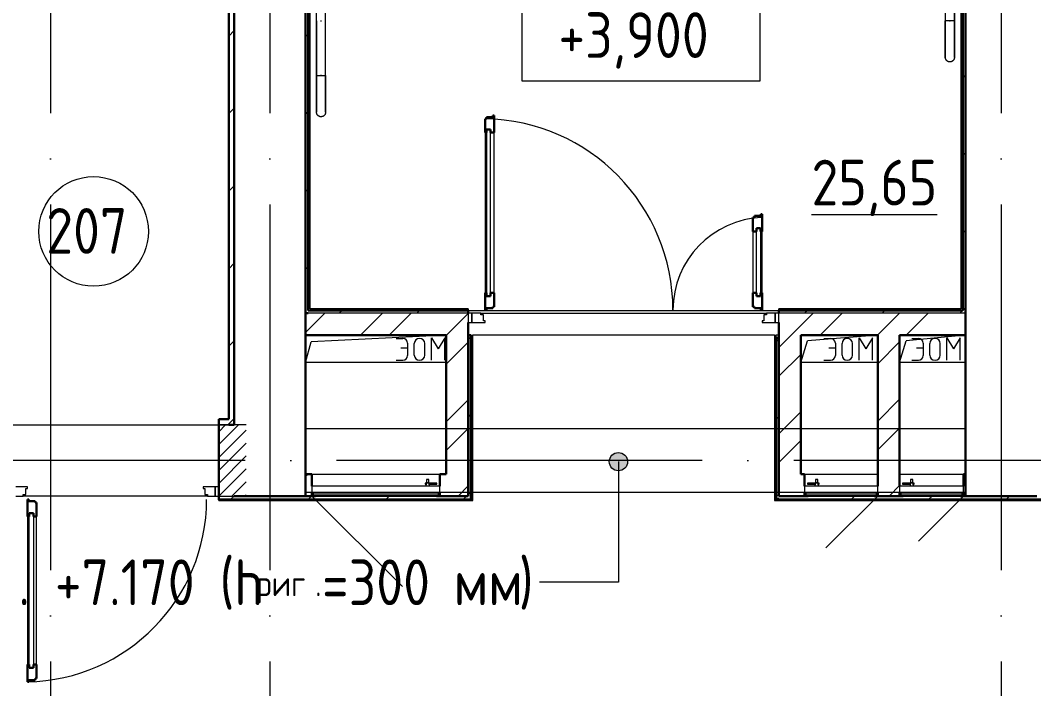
# Model space of a CAD drawing. Header units: millimetres. Extents: x -695119 to 412940, y -249585 to 622758.
# Drawn here: x 280825 to 286370, y 67663 to 71319 of the extents above; entities that cross this region are included whole.
import ezdxf

# ---------------------------------------------------------------- set-up
doc = ezdxf.new("R2010")
doc.units = ezdxf.units.MM
for name, pattern in [('ADSK_Линия сетки', [25, 20, -2.5, 0, -2.5]), ('ADSK_Сверху', [450, 300, -150]), ('ADSK_Штриховая_ш2 п1_5', [4.5, 3, -1.5])]:
    doc.linetypes.add(name, pattern=pattern)
for name, color, linetype, lineweight in [('Аннотация', 252, 'Continuous', 18), ('Двери', 8, 'Continuous', 9), ('Линии', 7, 'Continuous', 9), ('Марки помещений', 8, 'Continuous', 20), ('Оборудование', 8, 'Continuous', 18), ('Ограждение', 8, 'Continuous', 9), ('Оси', 252, 'Continuous', 9), ('Отметки', 252, 'Continuous', 9), ('Перекрытие', 252, 'Continuous', 18), ('Стены внутренние', 252, 'Continuous', 18), ('Стены наружные', 252, 'Continuous', 18), ('Стены штриховка', 7, 'Continuous', 9)]:
    doc.layers.add(name, color=color, linetype=linetype, lineweight=lineweight)
doc.layers.add('Двери открывание', color=7, linetype='Continuous', lineweight=9, true_color=0xc0c0c0)
doc.styles.add('GOST Common_2', font='', dxfattribs={"width": 0.9, "height": 250})
doc.styles.add('GOST Common_4', font='', dxfattribs={"height": 7})
doc.styles.get('GOST Common_2').set_extended_font_data('GOST type B')
doc.styles.get('GOST Common_4').set_extended_font_data('GOST type B')

# ---------------------------------------------------------------- blocks, each defined once
blk = doc.blocks.new('план 2 этажа')
at = {"layer": 'Аннотация', "lineweight": 9, "true_color": 0x636466}
h = blk.add_hatch(color=251, dxfattribs=at)
edge = h.paths.add_edge_path()
edge.add_arc((284097.7, 68904.9), 50, 0, 360)
at = {"layer": 'Двери', "lineweight": 18, "true_color": 0x636466}
h = blk.add_hatch(dxfattribs=at)
h.set_pattern_fill('FP_2', color=251, angle=180, style=0, pattern_type=2)
h.set_pattern_definition([(225, (281470.813, 68911.636), (35.3553, -35.3553), [])])
h.paths.add_polyline_path([(281910.8, 68716.6), (282060.8, 68716.6), (282060.8, 69106.6), (281910.8, 69106.6), (281910.8, 68894.6)])
h.paths.add_polyline_path([(280780.8, 68716.6), (280780.8, 69106.6), (280630.8, 69106.6), (280630.8, 68716.6)])
at = {"color": 251, "lineweight": 18, "true_color": 0x636466}
for p, q in [((283155.8, 69596.6), (282416.3, 69559.9)), ((282881.8, 69579.4), (282918.3, 69579.4)), ((283074.9, 69582), (283111.4, 69522)), ((283074.9, 69459.4), (283074.9, 69582)), ((283147.9, 69582), (283111.4, 69522)), ((283147.9, 69459.4), (283147.9, 69582)), ((285515.8, 69596.6), (285131.8, 69566.7)), ((285221.8, 69579.4), (285258.3, 69579.4)), ((285414.9, 69582), (285451.4, 69522)), ((285414.9, 69459.4), (285414.9, 69582)), ((285487.9, 69582), (285451.4, 69522)), ((285487.9, 69459.4), (285487.9, 69582)), ((285995.8, 69596.6), (285671.8, 69566.7)), ((285701.8, 69579.4), (285738.3, 69579.4)), ((285894.9, 69582), (285931.4, 69522)), ((285894.9, 69459.4), (285894.9, 69582)), ((285967.9, 69582), (285931.4, 69522)), ((285967.9, 69459.4), (285967.9, 69582)), ((282385.8, 69446.6), (282416.3, 69559.9)), ((282907.9, 69527.2), (282944.4, 69527.2)), ((282944.4, 69553.3), (282944.4, 69485.4)), ((282980.9, 69488), (282980.9, 69550.7)), ((283038.3, 69488), (283038.3, 69550.7)), ((285095.8, 69446.6), (285131.8, 69566.7)), ((285247.9, 69527.2), (285284.4, 69527.2)), ((285284.4, 69553.3), (285284.4, 69485.4)), ((285320.9, 69488), (285320.9, 69550.7)), ((285378.3, 69488), (285378.3, 69550.7)), ((285635.8, 69446.6), (285671.8, 69566.7)), ((285727.9, 69527.2), (285764.4, 69527.2)), ((285764.4, 69553.3), (285764.4, 69485.4)), ((285800.9, 69488), (285800.9, 69550.7)), ((285858.3, 69488), (285858.3, 69550.7)), ((283155.8, 69446.6), (282385.8, 69446.6)), ((282881.8, 69459.4), (282918.3, 69459.4)), ((285515.8, 69446.6), (285095.8, 69446.6)), ((285221.8, 69459.4), (285258.3, 69459.4)), ((285995.8, 69446.6), (285635.8, 69446.6)), ((285701.8, 69459.4), (285738.3, 69459.4))]:
    blk.add_line(p, q, dxfattribs=at)
for centre, radius, start, end in [((282918.3, 69553.3), 26.1, 0, 90), ((283009.6, 69550.7), 28.7, 0, 180), ((285258.3, 69553.3), 26.1, 0, 90), ((285349.6, 69550.7), 28.7, 0, 180), ((285738.3, 69553.3), 26.1, 0, 90), ((285829.6, 69550.7), 28.7, 0, 180), ((282918.3, 69485.4), 26.1, 270, 0), ((283009.6, 69488), 28.7, 180, 0), ((285258.3, 69485.4), 26.1, 270, 0), ((285349.6, 69488), 28.7, 180, 0), ((285738.3, 69485.4), 26.1, 270, 0), ((285829.6, 69488), 28.7, 180, 0)]:
    blk.add_arc(centre, radius, start, end, dxfattribs=at)
at = {"layer": 'Аннотация', "color": 251, "lineweight": 20, "true_color": 0x636466}
for p, q in [((283570.3, 70986.5), (283570.3, 71486.5)), ((284870.3, 71486.5), (284870.3, 70986.5)), ((284870.3, 70986.5), (283570.3, 70986.5))]:
    blk.add_line(p, q, dxfattribs=at)
at = {"layer": 'Аннотация', "color": 251, "lineweight": 9, "true_color": 0x636466}
for p, q in [((284097.7, 68904.9), (284097.7, 68244.9)), ((283671.5, 68244.9), (283665.4, 68244.9)), ((284097.7, 68244.9), (283671.5, 68244.9))]:
    blk.add_line(p, q, dxfattribs=at)
blk.add_circle((284097.7, 68904.9), 50, dxfattribs=at)
at = {"layer": 'Двери', "color": 251, "lineweight": 30, "true_color": 0x636466}
for p, q in [((283417.8, 70798.6), (283409.8, 70798.6)), ((283409.8, 70798.6), (283409.8, 70789.6)), ((283417.8, 70704.6), (283417.8, 70798.6)), ((283375.8, 70780.6), (283367.8, 70780.6)), ((283367.8, 70780.6), (283367.8, 70704.6)), ((283409.8, 70789.6), (283375.8, 70789.6)), ((283375.8, 70789.6), (283375.8, 70780.6)), ((283376.8, 70704.6), (283367.8, 70704.6)), ((283376.8, 70722.6), (283376.8, 70704.6)), ((283397.8, 70722.6), (283376.8, 70722.6)), ((283397.8, 70704.6), (283397.8, 70722.6)), ((283417.8, 70704.6), (283397.8, 70704.6)), ((284875.8, 70249.6), (284841.8, 70249.6)), ((284841.8, 70249.6), (284841.8, 70240.6)), ((284883.8, 70258.6), (284875.8, 70258.6)), ((284875.8, 70258.6), (284875.8, 70249.6)), ((284883.8, 70164.6), (284883.8, 70258.6)), ((284841.8, 70240.6), (284833.8, 70240.6)), ((284833.8, 70240.6), (284833.8, 70164.6)), ((284833.8, 70164.6), (284853.8, 70164.6)), ((284853.8, 70164.6), (284853.8, 70182.6)), ((284853.8, 70182.6), (284874.8, 70182.6)), ((284874.8, 70182.6), (284874.8, 70164.6)), ((284874.8, 70164.6), (284883.8, 70164.6)), ((283367.8, 69828.6), (283367.8, 69734.6)), ((283376.8, 69828.6), (283367.8, 69828.6)), ((283376.8, 69810.6), (283376.8, 69828.6)), ((283397.8, 69810.6), (283376.8, 69810.6)), ((283397.8, 69828.6), (283397.8, 69810.6)), ((283417.8, 69828.6), (283397.8, 69828.6)), ((283417.8, 69752.6), (283417.8, 69828.6)), ((284833.8, 69828.6), (284833.8, 69752.6)), ((284833.8, 69828.6), (284853.8, 69828.6)), ((284853.8, 69828.6), (284853.8, 69810.6)), ((284853.8, 69810.6), (284874.8, 69810.6)), ((284874.8, 69828.6), (284883.8, 69828.6)), ((284874.8, 69810.6), (284874.8, 69828.6)), ((284883.8, 69734.6), (284883.8, 69828.6)), ((283409.8, 69743.6), (283409.8, 69752.6)), ((283409.8, 69752.6), (283417.8, 69752.6)), ((284833.8, 69752.6), (284841.8, 69752.6)), ((284841.8, 69752.6), (284841.8, 69743.6)), ((283367.8, 69734.6), (283375.8, 69734.6)), ((283375.8, 69734.6), (283375.8, 69743.6)), ((283375.8, 69743.6), (283409.8, 69743.6)), ((284841.8, 69743.6), (284875.8, 69743.6)), ((284875.8, 69743.6), (284875.8, 69734.6)), ((284875.8, 69734.6), (284883.8, 69734.6)), ((280872.8, 68698.6), (280864.8, 68698.6)), ((280864.8, 68698.6), (280864.8, 68604.6)), ((280872.8, 68689.6), (280872.8, 68698.6)), ((280906.8, 68689.6), (280872.8, 68689.6)), ((280906.8, 68680.6), (280906.8, 68689.6)), ((280914.8, 68680.6), (280906.8, 68680.6)), ((280914.8, 68604.6), (280914.8, 68680.6)), ((280873.8, 68604.6), (280864.8, 68604.6)), ((280873.8, 68622.6), (280873.8, 68604.6)), ((280897.8, 68622.6), (280873.8, 68622.6)), ((280897.8, 68604.6), (280897.8, 68622.6)), ((280914.8, 68604.6), (280897.8, 68604.6)), ((280864.8, 67794.6), (280864.8, 67700.6)), ((280873.8, 67794.6), (280864.8, 67794.6)), ((280873.8, 67776.6), (280873.8, 67794.6)), ((280897.8, 67776.6), (280873.8, 67776.6)), ((280897.8, 67794.6), (280897.8, 67776.6)), ((280914.8, 67794.6), (280897.8, 67794.6)), ((280914.8, 67718.6), (280914.8, 67794.6)), ((280864.8, 67700.6), (280872.8, 67700.6)), ((280872.8, 67700.6), (280872.8, 67709.6)), ((280872.8, 67709.6), (280906.8, 67709.6)), ((280906.8, 67709.6), (280906.8, 67718.6)), ((280906.8, 67718.6), (280914.8, 67718.6))]:
    blk.add_line(p, q, dxfattribs=at)
at = {"layer": 'Двери', "color": 251, "true_color": 0x636466}
for p, q in [((283367.8, 70704.6), (283367.8, 69828.6)), ((283376.8, 70722.6), (283376.8, 69810.6)), ((283397.8, 70722.6), (283376.8, 70722.6)), ((283397.8, 69810.6), (283397.8, 70722.6)), ((283417.8, 69828.6), (283417.8, 70704.6)), ((284833.8, 70164.6), (284833.8, 69828.6)), ((284853.8, 69810.6), (284853.8, 70182.6)), ((284853.8, 70182.6), (284874.8, 70182.6)), ((284874.8, 70182.6), (284874.8, 69810.6)), ((284883.8, 69828.6), (284883.8, 70164.6)), ((283376.8, 69810.6), (283397.8, 69810.6)), ((284874.8, 69810.6), (284853.8, 69810.6)), ((283275.8, 69716.6), (283275.8, 69666.6)), ((283295.8, 69716.6), (283275.8, 69716.6)), ((283295.8, 69666.6), (283295.8, 69716.6)), ((283344.8, 69716.6), (283295.8, 69716.6)), ((283295.8, 69716.6), (283295.8, 69666.6)), ((283344.8, 69708.6), (283344.8, 69716.6)), ((283358.8, 69708.6), (283344.8, 69708.6)), ((283358.8, 69674.6), (283358.8, 69708.6)), ((284906.8, 69708.6), (284892.8, 69708.6)), ((284892.8, 69708.6), (284892.8, 69674.6)), ((284906.8, 69716.6), (284906.8, 69708.6)), ((284955.8, 69716.6), (284906.8, 69716.6)), ((284975.8, 69716.6), (284955.8, 69716.6)), ((284955.8, 69716.6), (284955.8, 69666.6)), ((284955.8, 69666.6), (284955.8, 69716.6)), ((284975.8, 69666.6), (284975.8, 69716.6)), ((283275.8, 69666.6), (283295.8, 69666.6)), ((283295.8, 69666.6), (283367.8, 69666.6)), ((283367.8, 69674.6), (283358.8, 69674.6)), ((283367.8, 69666.6), (283367.8, 69674.6)), ((284892.8, 69674.6), (284883.8, 69674.6)), ((284883.8, 69674.6), (284883.8, 69666.6)), ((284883.8, 69666.6), (284955.8, 69666.6)), ((284955.8, 69666.6), (284975.8, 69666.6)), ((280864.8, 68766.6), (280800.8, 68766.6)), ((280855.8, 68724.6), (280855.8, 68758.6)), ((280855.8, 68758.6), (280864.8, 68758.6)), ((280864.8, 68758.6), (280864.8, 68766.6)), ((281890.8, 68766.6), (281826.8, 68766.6)), ((281826.8, 68766.6), (281826.8, 68758.6)), ((281826.8, 68758.6), (281835.8, 68758.6)), ((281835.8, 68758.6), (281835.8, 68724.6)), ((281910.8, 68766.6), (281890.8, 68766.6)), ((281890.8, 68766.6), (281890.8, 68716.6)), ((281890.8, 68716.6), (281890.8, 68766.6)), ((281910.8, 68716.6), (281910.8, 68766.6)), ((280800.8, 68716.6), (280841.8, 68716.6)), ((280841.8, 68716.6), (280841.8, 68724.6)), ((280841.8, 68724.6), (280855.8, 68724.6)), ((281835.8, 68724.6), (281849.8, 68724.6)), ((281849.8, 68724.6), (281849.8, 68716.6)), ((281849.8, 68716.6), (281890.8, 68716.6)), ((281890.8, 68716.6), (281910.8, 68716.6)), ((280864.8, 68604.6), (280864.8, 67794.6)), ((280873.8, 68622.6), (280897.8, 68622.6)), ((280873.8, 67776.6), (280873.8, 68622.6)), ((280897.8, 68622.6), (280897.8, 67776.6)), ((280914.8, 67794.6), (280914.8, 68604.6)), ((280897.8, 67776.6), (280873.8, 67776.6))]:
    blk.add_line(p, q, dxfattribs=at)
at = {"layer": 'Двери', "color": 251, "linetype": 'ADSK_Штриховая_ш2 п1_5', "true_color": 0x636466}
for p, q in [((282060.8, 69106.6), (281910.8, 69106.6)), ((281910.8, 69106.6), (281910.8, 68716.6)), ((281910.8, 68716.6), (282060.8, 68716.6))]:
    blk.add_line(p, q, dxfattribs=at)
at = {"layer": 'Двери открывание', "color": 251, "true_color": 0x636466}
for centre, radius, start, end in [((283349.8, 69734.6), 1046, 0, 89.014), ((284901.8, 69734.6), 506, 92.0386, 180), ((280846.8, 68698.6), 998, 271.0334, 0)]:
    blk.add_arc(centre, radius, start, end, dxfattribs=at)
at = {"layer": 'Линии', "color": 251, "linetype": 'ADSK_Сверху', "ltscale": 100, "true_color": 0x636466}
for p, q in [((282385.8, 69086.6), (285995.8, 69086.6)), ((285995.8, 68736.6), (282385.8, 68736.6))]:
    blk.add_line(p, q, dxfattribs=at)
at = {"layer": 'Марки помещений', "color": 251, "true_color": 0x636466}
blk.add_circle((281226.5, 70164.4), 300, dxfattribs=at)
at = {"layer": 'Оборудование', "color": 251, "true_color": 0x636466}
for p, q in [((283048.2, 68807), (283048.2, 68789.5)), ((283060.4, 68807), (283048.2, 68807)), ((283060.4, 68789.5), (283060.4, 68807)), ((285176.2, 68807), (285176.2, 68789.5)), ((285188.4, 68807), (285176.2, 68807)), ((285188.4, 68789.5), (285188.4, 68807)), ((285696.2, 68807), (285696.2, 68789.5)), ((285708.4, 68807), (285696.2, 68807)), ((285708.4, 68789.5), (285708.4, 68807)), ((282420.8, 68771.6), (282420.8, 68735.2)), ((283120.8, 68771.6), (282420.8, 68771.6)), ((283049.5, 68787), (283041.2, 68787)), ((283041.2, 68787), (283041.2, 68782)), ((283041.2, 68782), (283049.5, 68782)), ((283044.7, 68787.5), (283044.7, 68771.6)), ((283064, 68787.5), (283044.7, 68787.5)), ((283048.2, 68789.5), (283046.2, 68787.5)), ((283060.4, 68789.5), (283048.2, 68789.5)), ((283105, 68787), (283059.1, 68787)), ((283059.1, 68782), (283105, 68782)), ((283062.4, 68787.5), (283060.4, 68789.5)), ((283064, 68771.6), (283064, 68787.5)), ((283105, 68782), (283105, 68787)), ((283120.8, 68735.2), (283120.8, 68771.6)), ((285115.8, 68771.6), (285115.8, 68735.2)), ((285515.8, 68771.6), (285115.8, 68771.6)), ((285131.7, 68787), (285131.7, 68782)), ((285177.5, 68787), (285131.7, 68787)), ((285131.7, 68782), (285177.5, 68782)), ((285172.7, 68787.5), (285172.7, 68771.6)), ((285192, 68787.5), (285172.7, 68787.5)), ((285176.2, 68789.5), (285174.2, 68787.5)), ((285188.4, 68789.5), (285176.2, 68789.5)), ((285195.4, 68787), (285187.1, 68787)), ((285187.1, 68782), (285195.4, 68782)), ((285190.4, 68787.5), (285188.4, 68789.5)), ((285192, 68771.6), (285192, 68787.5)), ((285195.4, 68782), (285195.4, 68787)), ((285515.8, 68735.2), (285515.8, 68771.6)), ((285635.8, 68771.6), (285635.8, 68735.2)), ((285985.8, 68771.6), (285635.8, 68771.6)), ((285651.7, 68787), (285651.7, 68782)), ((285697.5, 68787), (285651.7, 68787)), ((285651.7, 68782), (285697.5, 68782)), ((285692.7, 68787.5), (285692.7, 68771.6)), ((285712, 68787.5), (285692.7, 68787.5)), ((285696.2, 68789.5), (285694.2, 68787.5)), ((285708.4, 68789.5), (285696.2, 68789.5)), ((285715.4, 68787), (285707.1, 68787)), ((285707.1, 68782), (285715.4, 68782)), ((285710.4, 68787.5), (285708.4, 68789.5)), ((285712, 68771.6), (285712, 68787.5)), ((285715.4, 68782), (285715.4, 68787)), ((285985.8, 68735.2), (285985.8, 68771.6)), ((282420.8, 68716.6), (282915.8, 68221.7)), ((282421.7, 68734.3), (283119.9, 68734.3)), ((282427.8, 68734.3), (282427.8, 68724.6)), ((282428.8, 68723.6), (283112.9, 68723.6)), ((282439.8, 68722.1), (282439.8, 68716.6)), ((282439.8, 68716.6), (283101.8, 68716.6)), ((283101.8, 68716.6), (283101.8, 68722.1)), ((283113.8, 68724.6), (283113.8, 68734.3)), ((285116.7, 68734.3), (285514.9, 68734.3)), ((285122.8, 68734.3), (285122.8, 68724.6)), ((285123.8, 68723.6), (285507.9, 68723.6)), ((285134.8, 68722.1), (285134.8, 68716.6)), ((285134.8, 68716.6), (285496.8, 68716.6)), ((285515.8, 68716.6), (285233, 68433.8)), ((285496.8, 68716.6), (285496.8, 68722.1)), ((285508.8, 68724.6), (285508.8, 68734.3)), ((285636.7, 68734.3), (285984.9, 68734.3)), ((285642.8, 68734.3), (285642.8, 68724.6)), ((285643.8, 68723.6), (285977.9, 68723.6)), ((285654.8, 68722.1), (285654.8, 68716.6)), ((285654.8, 68716.6), (285966.8, 68716.6)), ((285985.8, 68716.6), (285738.3, 68469.1)), ((285957.8, 68724.6), (285957.8, 68723.4)), ((285957.8, 68723.4), (285957.8, 68724.6)), ((285966.8, 68716.6), (285966.8, 68722.1)), ((285978.8, 68724.6), (285978.8, 68734.3))]:
    blk.add_line(p, q, dxfattribs=at)
for points, knots in [([(282420.8, 68735.2), (282420.8, 68735.2), (282420.8, 68735), (282420.9, 68734.8), (282421.1, 68734.6), (282421.2, 68734.5), (282421.4, 68734.4), (282421.5, 68734.4), (282421.6, 68734.3), (282421.7, 68734.3)], [-1, -1, -1, -1, -0.833333, -0.666667, -0.5, -0.333333, -0.25, -0.166667, 0, 0, 0, 0]), ([(282427.8, 68724.6), (282427.8, 68724.5), (282427.8, 68724.3), (282427.9, 68724.1), (282428, 68724), (282428.2, 68723.8), (282428.3, 68723.8), (282428.4, 68723.7), (282428.6, 68723.7), (282428.7, 68723.6), (282428.8, 68723.6)], [-1, -1, -1, -1, -0.833333, -0.666667, -0.541667, -0.416667, -0.333333, -0.25, -0.166667, 0, 0, 0, 0]), ([(282438.3, 68723.6), (282438.4, 68723.6), (282438.6, 68723.6), (282438.9, 68723.5), (282439, 68723.4), (282439.2, 68723.3), (282439.4, 68723.2), (282439.5, 68723), (282439.6, 68722.9), (282439.7, 68722.7), (282439.8, 68722.4), (282439.8, 68722.2), (282439.8, 68722.1)], [-1, -1, -1, -1, -0.833333, -0.75, -0.666667, -0.583333, -0.5, -0.416667, -0.333333, -0.25, -0.166667, 0, 0, 0, 0]), ([(283101.8, 68722.1), (283101.8, 68722.2), (283101.8, 68722.4), (283101.9, 68722.7), (283102, 68722.9), (283102.1, 68723), (283102.3, 68723.2), (283102.4, 68723.3), (283102.6, 68723.4), (283102.8, 68723.5), (283103, 68723.6), (283103.2, 68723.6), (283103.3, 68723.6)], [0, 0, 0, 0, 0.166667, 0.25, 0.333333, 0.416667, 0.5, 0.583333, 0.666667, 0.75, 0.833333, 1, 1, 1, 1]), ([(283112.9, 68723.6), (283112.9, 68723.6), (283113.1, 68723.7), (283113.2, 68723.7), (283113.3, 68723.8), (283113.5, 68723.8), (283113.6, 68724), (283113.7, 68724.1), (283113.8, 68724.3), (283113.8, 68724.5), (283113.8, 68724.6)], [0, 0, 0, 0, 0.166667, 0.25, 0.333333, 0.416667, 0.541667, 0.666667, 0.833333, 1, 1, 1, 1]), ([(283119.9, 68734.3), (283120, 68734.3), (283120.1, 68734.4), (283120.3, 68734.4), (283120.4, 68734.5), (283120.6, 68734.6), (283120.7, 68734.8), (283120.8, 68735), (283120.8, 68735.2), (283120.8, 68735.2)], [0, 0, 0, 0, 0.166667, 0.25, 0.333333, 0.5, 0.666667, 0.833333, 1, 1, 1, 1]), ([(285115.8, 68735.2), (285115.8, 68735.2), (285115.8, 68735), (285115.9, 68734.8), (285116, 68734.6), (285116.2, 68734.5), (285116.3, 68734.4), (285116.5, 68734.4), (285116.6, 68734.3), (285116.7, 68734.3)], [0, 0, 0, 0, 0.166667, 0.333333, 0.458333, 0.583333, 0.708333, 0.833333, 1, 1, 1, 1]), ([(285122.8, 68724.6), (285122.8, 68724.5), (285122.8, 68724.3), (285122.9, 68724.1), (285123, 68724), (285123.2, 68723.8), (285123.3, 68723.8), (285123.4, 68723.7), (285123.6, 68723.7), (285123.7, 68723.6), (285123.8, 68723.6)], [0, 0, 0, 0, 0.166667, 0.333333, 0.458333, 0.583333, 0.666667, 0.75, 0.833333, 1, 1, 1, 1]), ([(285133.3, 68723.6), (285133.4, 68723.6), (285133.6, 68723.6), (285133.9, 68723.5), (285134, 68723.4), (285134.2, 68723.3), (285134.4, 68723.2), (285134.5, 68723), (285134.6, 68722.9), (285134.7, 68722.7), (285134.8, 68722.4), (285134.8, 68722.2), (285134.8, 68722.1)], [0, 0, 0, 0, 0.166667, 0.25, 0.333333, 0.416667, 0.5, 0.583333, 0.666667, 0.75, 0.833333, 1, 1, 1, 1]), ([(285496.8, 68722.1), (285496.8, 68722.2), (285496.8, 68722.4), (285496.9, 68722.7), (285497, 68722.9), (285497.1, 68723), (285497.3, 68723.2), (285497.4, 68723.3), (285497.6, 68723.4), (285497.8, 68723.5), (285498, 68723.6), (285498.2, 68723.6), (285498.3, 68723.6)], [-1, -1, -1, -1, -0.833333, -0.75, -0.666667, -0.583333, -0.5, -0.416667, -0.333333, -0.25, -0.166667, 0, 0, 0, 0]), ([(285507.9, 68723.6), (285507.9, 68723.6), (285508.1, 68723.7), (285508.2, 68723.7), (285508.3, 68723.8), (285508.5, 68723.8), (285508.6, 68724), (285508.7, 68724.1), (285508.8, 68724.3), (285508.8, 68724.5), (285508.8, 68724.6)], [-1, -1, -1, -1, -0.833333, -0.75, -0.666667, -0.583333, -0.458333, -0.333333, -0.166667, 0, 0, 0, 0]), ([(285514.9, 68734.3), (285515, 68734.3), (285515.1, 68734.4), (285515.3, 68734.4), (285515.4, 68734.5), (285515.6, 68734.6), (285515.7, 68734.8), (285515.8, 68735), (285515.8, 68735.2), (285515.8, 68735.2)], [-1, -1, -1, -1, -0.833333, -0.75, -0.583333, -0.458333, -0.333333, -0.166667, 0, 0, 0, 0]), ([(285635.8, 68735.2), (285635.8, 68735.2), (285635.8, 68735), (285635.9, 68734.8), (285636, 68734.6), (285636.2, 68734.5), (285636.3, 68734.4), (285636.5, 68734.4), (285636.6, 68734.3), (285636.7, 68734.3)], [0, 0, 0, 0, 0.166667, 0.333333, 0.458333, 0.583333, 0.708333, 0.833333, 1, 1, 1, 1]), ([(285642.8, 68724.6), (285642.8, 68724.5), (285642.8, 68724.3), (285642.9, 68724.1), (285643, 68724), (285643.2, 68723.8), (285643.3, 68723.8), (285643.4, 68723.7), (285643.6, 68723.7), (285643.7, 68723.6), (285643.8, 68723.6)], [0, 0, 0, 0, 0.166667, 0.333333, 0.458333, 0.583333, 0.666667, 0.75, 0.833333, 1, 1, 1, 1]), ([(285653.3, 68723.6), (285653.4, 68723.6), (285653.6, 68723.6), (285653.9, 68723.5), (285654, 68723.4), (285654.2, 68723.3), (285654.4, 68723.2), (285654.5, 68723), (285654.6, 68722.9), (285654.7, 68722.7), (285654.8, 68722.4), (285654.8, 68722.2), (285654.8, 68722.1)], [0, 0, 0, 0, 0.166667, 0.25, 0.333333, 0.416667, 0.5, 0.583333, 0.666667, 0.75, 0.833333, 1, 1, 1, 1]), ([(285966.8, 68722.1), (285966.8, 68722.2), (285966.8, 68722.4), (285966.9, 68722.7), (285967, 68722.9), (285967.1, 68723), (285967.3, 68723.2), (285967.4, 68723.3), (285967.6, 68723.4), (285967.8, 68723.5), (285968, 68723.6), (285968.2, 68723.6), (285968.3, 68723.6)], [-1, -1, -1, -1, -0.833333, -0.75, -0.666667, -0.583333, -0.5, -0.416667, -0.333333, -0.25, -0.166667, 0, 0, 0, 0]), ([(285977.9, 68723.6), (285977.9, 68723.6), (285978.1, 68723.7), (285978.2, 68723.7), (285978.3, 68723.8), (285978.5, 68723.8), (285978.6, 68724), (285978.7, 68724.1), (285978.8, 68724.3), (285978.8, 68724.5), (285978.8, 68724.6)], [-1, -1, -1, -1, -0.833333, -0.75, -0.666667, -0.583333, -0.458333, -0.333333, -0.166667, 0, 0, 0, 0]), ([(285984.9, 68734.3), (285985, 68734.3), (285985.1, 68734.4), (285985.3, 68734.4), (285985.4, 68734.5), (285985.6, 68734.6), (285985.7, 68734.8), (285985.8, 68735), (285985.8, 68735.2), (285985.8, 68735.2)], [-1, -1, -1, -1, -0.833333, -0.75, -0.583333, -0.458333, -0.333333, -0.166667, 0, 0, 0, 0])]:
    blk.add_open_spline(points, degree=3, knots=knots, dxfattribs=at)
at = {"layer": 'Ограждение', "color": 251, "true_color": 0x636466}
for p, q in [((282445.8, 71316.6), (282445.8, 73634.3)), ((282495.8, 71316.6), (282495.8, 73657.6)), ((285885.8, 71616.6), (285885.8, 71316.6)), ((285885.8, 71610.7), (285885.8, 71316.6)), ((285935.8, 71616.6), (285935.8, 71316.6)), ((285935.8, 71316.6), (285935.8, 71610.7)), ((285970.8, 71616.6), (285970.8, 69741.6)), ((282410.8, 71316.6), (282410.8, 71381.1)), ((282410.8, 69741.6), (282410.8, 71316.6)), ((282445.8, 71317.2), (282445.8, 71016.6)), ((282445.8, 71016.6), (282445.8, 71316.6)), ((282495.8, 71016.6), (282495.8, 71317.2)), ((282495.8, 71016.6), (282495.8, 71316.6)), ((285935.8, 71316.6), (285885.8, 71316.6)), ((285908.5, 71316.6), (285913.2, 71316.6)), ((285910.8, 71316.6), (285908.5, 71316.6)), ((285913.2, 71316.6), (285910.8, 71316.6)), ((282445.8, 71016.6), (282470.8, 71016.6)), ((282468.5, 71016.6), (282473.2, 71016.6)), ((282470.8, 71016.6), (282468.5, 71016.6)), ((282473.2, 71016.6), (282470.8, 71016.6)), ((282470.8, 71016.6), (282495.8, 71016.6)), ((283275.8, 69741.6), (282410.8, 69741.6)), ((283275.8, 69741.6), (283275.8, 69731.6)), ((284975.8, 69731.6), (284975.8, 69741.6)), ((285970.8, 69741.6), (284975.8, 69741.6)), ((283290.8, 69596.6), (283300.8, 69596.6)), ((283300.8, 68691.6), (283300.8, 69596.6)), ((284950.8, 69596.6), (284960.8, 69596.6)), ((284950.8, 69596.6), (284950.8, 68691.6)), ((284960.8, 69581.6), (284960.8, 69596.6)), ((281910.8, 68691.6), (281910.8, 68696.6)), ((281910.8, 68691.6), (283300.8, 68691.6)), ((283300.8, 68691.6), (283295.8, 68696.6)), ((284950.8, 68691.6), (284955.8, 68696.6)), ((284950.8, 68691.6), (287585.8, 68691.6))]:
    blk.add_line(p, q, dxfattribs=at)
at = {"layer": 'Ограждение', "color": 251, "true_color": 0x636466, "flags": 128}
for points in [[(285885.8, 71316.6), (285885.8, 71308.6), (285885.8, 71300.7), (285885.8, 71292.7), (285885.8, 71284.8), (285885.8, 71276.9), (285885.8, 71269.1), (285885.8, 71261.4), (285885.8, 71253.7), (285885.8, 71246.2), (285885.8, 71238.8), (285885.8, 71231.4), (285885.8, 71224.3), (285885.8, 71217.3), (285885.8, 71210.4), (285885.8, 71203.7), (285885.8, 71197.2), (285885.8, 71190.9), (285885.8, 71184.8), (285885.8, 71178.9), (285885.8, 71173.2), (285885.8, 71167.7), (285885.8, 71162.5), (285885.8, 71157.5), (285885.8, 71152.8), (285885.8, 71148.3), (285885.8, 71144.2), (285885.8, 71140.2), (285885.8, 71136.6), (285885.8, 71133.3), (285885.8, 71130.2), (285885.8, 71127.5), (285885.8, 71125), (285885.8, 71122.9), (285885.8, 71121.1), (285885.8, 71119.5), (285885.8, 71118.3), (285885.8, 71117.5), (285885.8, 71116.9), (285885.8, 71116.6), (285885.8, 71116.6)], [(285885.8, 71116.6), (285885.8, 71116.8), (285885.8, 71117.3), (285885.8, 71118.1), (285885.8, 71119.2), (285885.8, 71120.6), (285885.8, 71122.4), (285885.8, 71124.4), (285885.8, 71126.8), (285885.8, 71129.5), (285885.8, 71132.4), (285885.8, 71135.7), (285885.8, 71139.2), (285885.8, 71143.1), (285885.8, 71147.2), (285885.8, 71151.6), (285885.8, 71156.2), (285885.8, 71161.1), (285885.8, 71166.3), (285885.8, 71171.7), (285885.8, 71177.3), (285885.8, 71183.1), (285885.8, 71189.2), (285885.8, 71195.5), (285885.8, 71201.9), (285885.8, 71208.6), (285885.8, 71215.4), (285885.8, 71222.4), (285885.8, 71229.5), (285885.8, 71236.8), (285885.8, 71244.2), (285885.8, 71251.7), (285885.8, 71259.3), (285885.8, 71267), (285885.8, 71274.8), (285885.8, 71282.6), (285885.8, 71290.6), (285885.8, 71298.5), (285885.8, 71306.5), (285885.8, 71314.5), (285885.8, 71316.6)], [(285935.8, 71316.6), (285935.8, 71308.6), (285935.8, 71300.7), (285935.8, 71292.7), (285935.8, 71284.8), (285935.8, 71276.9), (285935.8, 71269.1), (285935.8, 71261.4), (285935.8, 71253.7), (285935.8, 71246.2), (285935.8, 71238.8), (285935.8, 71231.4), (285935.8, 71224.3), (285935.8, 71217.3), (285935.8, 71210.4), (285935.8, 71203.7), (285935.8, 71197.2), (285935.8, 71190.9), (285935.8, 71184.8), (285935.8, 71178.9), (285935.8, 71173.2), (285935.8, 71167.7), (285935.8, 71162.5), (285935.8, 71157.5), (285935.8, 71152.8), (285935.8, 71148.3), (285935.8, 71144.2), (285935.8, 71140.2), (285935.8, 71136.6), (285935.8, 71133.3), (285935.8, 71130.2), (285935.8, 71127.5), (285935.8, 71125), (285935.8, 71122.9), (285935.8, 71121.1), (285935.8, 71119.5), (285935.8, 71118.3), (285935.8, 71117.5), (285935.8, 71116.9), (285935.8, 71116.6), (285935.8, 71116.6)], [(285935.8, 71116.6), (285935.8, 71116.8), (285935.8, 71117.3), (285935.8, 71118.1), (285935.8, 71119.2), (285935.8, 71120.6), (285935.8, 71122.4), (285935.8, 71124.4), (285935.8, 71126.8), (285935.8, 71129.5), (285935.8, 71132.4), (285935.8, 71135.7), (285935.8, 71139.2), (285935.8, 71143.1), (285935.8, 71147.2), (285935.8, 71151.6), (285935.8, 71156.2), (285935.8, 71161.1), (285935.8, 71166.3), (285935.8, 71171.7), (285935.8, 71177.3), (285935.8, 71183.1), (285935.8, 71189.2), (285935.8, 71195.5), (285935.8, 71201.9), (285935.8, 71208.6), (285935.8, 71215.4), (285935.8, 71222.4), (285935.8, 71229.5), (285935.8, 71236.8), (285935.8, 71244.2), (285935.8, 71251.7), (285935.8, 71259.3), (285935.8, 71267), (285935.8, 71274.8), (285935.8, 71282.6), (285935.8, 71290.6), (285935.8, 71298.5), (285935.8, 71306.5), (285935.8, 71314.5), (285935.8, 71316.6)], [(285910.8, 71091.6), (285909.8, 71091.7), (285908.8, 71091.7), (285907.8, 71091.8), (285906.8, 71092), (285905.8, 71092.1), (285904.9, 71092.4), (285903.9, 71092.6), (285902.9, 71092.9), (285902, 71093.2), (285901.1, 71093.6), (285900.2, 71094), (285899.3, 71094.5), (285898.4, 71094.9), (285897.5, 71095.5), (285896.7, 71096), (285895.9, 71096.6), (285895.1, 71097.2), (285894.3, 71097.8), (285893.6, 71098.5), (285892.9, 71099.2), (285892.2, 71099.9), (285891.5, 71100.7), (285890.9, 71101.5), (285890.3, 71102.3), (285889.8, 71103.1), (285889.3, 71104), (285888.8, 71104.9), (285888.3, 71105.7), (285887.9, 71106.7), (285887.5, 71107.6), (285887.2, 71108.5), (285886.9, 71109.5), (285886.6, 71110.4), (285886.4, 71111.4), (285886.2, 71112.4), (285886, 71113.4), (285885.9, 71114.4), (285885.8, 71115.4), (285885.8, 71116.4), (285885.8, 71116.6)], [(285935.8, 71116.6), (285935.8, 71115.6), (285935.7, 71114.6), (285935.6, 71113.6), (285935.5, 71112.7), (285935.3, 71111.7), (285935.1, 71110.7), (285934.8, 71109.7), (285934.5, 71108.8), (285934.2, 71107.8), (285933.8, 71106.9), (285933.4, 71106), (285933, 71105.1), (285932.5, 71104.2), (285932, 71103.4), (285931.4, 71102.5), (285930.9, 71101.7), (285930.3, 71100.9), (285929.6, 71100.2), (285928.9, 71099.4), (285928.2, 71098.7), (285927.5, 71098), (285926.7, 71097.4), (285926, 71096.7), (285925.2, 71096.2), (285924.3, 71095.6), (285923.5, 71095.1), (285922.6, 71094.6), (285921.7, 71094.1), (285920.8, 71093.7), (285919.9, 71093.3), (285918.9, 71093), (285918, 71092.7), (285917, 71092.4), (285916, 71092.2), (285915.1, 71092), (285914.1, 71091.8), (285913.1, 71091.7), (285912.1, 71091.7), (285911.1, 71091.6), (285910.8, 71091.6)], [(282445.8, 71016.6), (282445.8, 71008.6), (282445.8, 71000.7), (282445.8, 70992.7), (282445.8, 70984.8), (282445.8, 70976.9), (282445.8, 70969.1), (282445.8, 70961.4), (282445.8, 70953.7), (282445.8, 70946.2), (282445.8, 70938.8), (282445.8, 70931.4), (282445.8, 70924.3), (282445.8, 70917.3), (282445.8, 70910.4), (282445.8, 70903.7), (282445.8, 70897.2), (282445.8, 70890.9), (282445.8, 70884.8), (282445.8, 70878.9), (282445.8, 70873.2), (282445.8, 70867.7), (282445.8, 70862.5), (282445.8, 70857.5), (282445.8, 70852.8), (282445.8, 70848.3), (282445.8, 70844.2), (282445.8, 70840.2), (282445.8, 70836.6), (282445.8, 70833.3), (282445.8, 70830.2), (282445.8, 70827.5), (282445.8, 70825), (282445.8, 70822.9), (282445.8, 70821.1), (282445.8, 70819.5), (282445.8, 70818.3), (282445.8, 70817.5), (282445.8, 70816.9), (282445.8, 70816.6), (282445.8, 70816.6)], [(282445.8, 70816.6), (282445.8, 70816.8), (282445.8, 70817.3), (282445.8, 70818.1), (282445.8, 70819.2), (282445.8, 70820.6), (282445.8, 70822.4), (282445.8, 70824.4), (282445.8, 70826.8), (282445.8, 70829.5), (282445.8, 70832.4), (282445.8, 70835.7), (282445.8, 70839.2), (282445.8, 70843.1), (282445.8, 70847.2), (282445.8, 70851.6), (282445.8, 70856.2), (282445.8, 70861.1), (282445.8, 70866.3), (282445.8, 70871.7), (282445.8, 70877.3), (282445.8, 70883.1), (282445.8, 70889.2), (282445.8, 70895.5), (282445.8, 70901.9), (282445.8, 70908.6), (282445.8, 70915.4), (282445.8, 70922.4), (282445.8, 70929.5), (282445.8, 70936.8), (282445.8, 70944.2), (282445.8, 70951.7), (282445.8, 70959.3), (282445.8, 70967), (282445.8, 70974.8), (282445.8, 70982.6), (282445.8, 70990.6), (282445.8, 70998.5), (282445.8, 71006.5), (282445.8, 71014.5), (282445.8, 71016.6)], [(282495.8, 71016.6), (282495.8, 71008.6), (282495.8, 71000.7), (282495.8, 70992.7), (282495.8, 70984.8), (282495.8, 70976.9), (282495.8, 70969.1), (282495.8, 70961.4), (282495.8, 70953.7), (282495.8, 70946.2), (282495.8, 70938.8), (282495.8, 70931.4), (282495.8, 70924.3), (282495.8, 70917.3), (282495.8, 70910.4), (282495.8, 70903.7), (282495.8, 70897.2), (282495.8, 70890.9), (282495.8, 70884.8), (282495.8, 70878.9), (282495.8, 70873.2), (282495.8, 70867.7), (282495.8, 70862.5), (282495.8, 70857.5), (282495.8, 70852.8), (282495.8, 70848.3), (282495.8, 70844.2), (282495.8, 70840.2), (282495.8, 70836.6), (282495.8, 70833.3), (282495.8, 70830.2), (282495.8, 70827.5), (282495.8, 70825), (282495.8, 70822.9), (282495.8, 70821.1), (282495.8, 70819.5), (282495.8, 70818.3), (282495.8, 70817.5), (282495.8, 70816.9), (282495.8, 70816.6), (282495.8, 70816.6)], [(282495.8, 70816.6), (282495.8, 70816.8), (282495.8, 70817.3), (282495.8, 70818.1), (282495.8, 70819.2), (282495.8, 70820.6), (282495.8, 70822.4), (282495.8, 70824.4), (282495.8, 70826.8), (282495.8, 70829.5), (282495.8, 70832.4), (282495.8, 70835.7), (282495.8, 70839.2), (282495.8, 70843.1), (282495.8, 70847.2), (282495.8, 70851.6), (282495.8, 70856.2), (282495.8, 70861.1), (282495.8, 70866.3), (282495.8, 70871.7), (282495.8, 70877.3), (282495.8, 70883.1), (282495.8, 70889.2), (282495.8, 70895.5), (282495.8, 70901.9), (282495.8, 70908.6), (282495.8, 70915.4), (282495.8, 70922.4), (282495.8, 70929.5), (282495.8, 70936.8), (282495.8, 70944.2), (282495.8, 70951.7), (282495.8, 70959.3), (282495.8, 70967), (282495.8, 70974.8), (282495.8, 70982.6), (282495.8, 70990.6), (282495.8, 70998.5), (282495.8, 71006.5), (282495.8, 71014.5), (282495.8, 71016.6)], [(282470.8, 70791.6), (282469.8, 70791.7), (282468.8, 70791.7), (282467.8, 70791.8), (282466.8, 70792), (282465.8, 70792.1), (282464.9, 70792.4), (282463.9, 70792.6), (282462.9, 70792.9), (282462, 70793.2), (282461.1, 70793.6), (282460.2, 70794), (282459.3, 70794.5), (282458.4, 70794.9), (282457.5, 70795.5), (282456.7, 70796), (282455.9, 70796.6), (282455.1, 70797.2), (282454.3, 70797.8), (282453.6, 70798.5), (282452.9, 70799.2), (282452.2, 70799.9), (282451.5, 70800.7), (282450.9, 70801.5), (282450.3, 70802.3), (282449.8, 70803.1), (282449.3, 70804), (282448.8, 70804.9), (282448.3, 70805.7), (282447.9, 70806.7), (282447.5, 70807.6), (282447.2, 70808.5), (282446.9, 70809.5), (282446.6, 70810.4), (282446.4, 70811.4), (282446.2, 70812.4), (282446, 70813.4), (282445.9, 70814.4), (282445.8, 70815.4), (282445.8, 70816.4), (282445.8, 70816.6)], [(282495.8, 70816.6), (282495.8, 70815.6), (282495.7, 70814.6), (282495.6, 70813.6), (282495.5, 70812.7), (282495.3, 70811.7), (282495.1, 70810.7), (282494.8, 70809.7), (282494.5, 70808.8), (282494.2, 70807.8), (282493.8, 70806.9), (282493.4, 70806), (282493, 70805.1), (282492.5, 70804.2), (282492, 70803.4), (282491.4, 70802.5), (282490.9, 70801.7), (282490.3, 70800.9), (282489.6, 70800.2), (282488.9, 70799.4), (282488.2, 70798.7), (282487.5, 70798), (282486.7, 70797.4), (282486, 70796.7), (282485.2, 70796.2), (282484.3, 70795.6), (282483.5, 70795.1), (282482.6, 70794.6), (282481.7, 70794.1), (282480.8, 70793.7), (282479.9, 70793.3), (282478.9, 70793), (282478, 70792.7), (282477, 70792.4), (282476, 70792.2), (282475.1, 70792), (282474.1, 70791.8), (282473.1, 70791.7), (282472.1, 70791.7), (282471.1, 70791.6), (282470.8, 70791.6)]]:
    blk.add_lwpolyline(points, dxfattribs=at)
at = {"layer": 'Ограждение', "color": 251, "true_color": 0x636466}
blk.add_open_spline([(282468.7, 71316.7), (282469.4, 71316.6), (282470.8, 71316.6), (282472.2, 71316.6), (282472.9, 71316.7)], degree=3, dxfattribs=at)
at = {"layer": 'Оси', "color": 251, "linetype": 'ADSK_Линия сетки', "ltscale": 100, "true_color": 0x636466}
for p, q in [((280990.8, 77811.6), (280990.8, 46685.5)), ((282190.8, 77811.6), (282190.8, 46685.5)), ((286190.8, 77811.6), (286190.8, 47955.5)), ((332058.1, 68911.6), (255080.8, 68911.6))]:
    blk.add_line(p, q, dxfattribs=at)
at = {"layer": 'Перекрытие', "color": 251, "ltscale": 100, "true_color": 0x636466}
for p, q in [((283155.8, 69446.6), (282385.8, 69446.6)), ((285515.8, 69446.6), (285095.8, 69446.6)), ((285995.8, 69446.6), (285635.8, 69446.6))]:
    blk.add_line(p, q, dxfattribs=at)
at = {"layer": 'Стены внутренние', "color": 251, "lineweight": 30, "true_color": 0x636466}
for p, q in [((282385.8, 68716.6), (282385.8, 69596.6)), ((285995.8, 69596.6), (285995.8, 68716.6)), ((281910.8, 69106.6), (281910.8, 68716.6)), ((281995.8, 69106.6), (281965.8, 69106.6)), ((285995.8, 68716.6), (286385.8, 68716.6))]:
    blk.add_line(p, q, dxfattribs=at)
at = {"layer": 'Стены внутренние', "color": 251, "true_color": 0x636466}
for p, q in [((280246, 69106.6), (281965.8, 69106.6)), ((281849.8, 68716.6), (280841.8, 68716.6)), ((281910.8, 68716.6), (281995.8, 68716.6))]:
    blk.add_line(p, q, dxfattribs=at)
at = {"layer": 'Стены наружные', "color": 251, "lineweight": 30, "true_color": 0x636466}
for p, q in [((282385.8, 69596.6), (282385.8, 76911.6)), ((282400.8, 69731.6), (282400.8, 76896.6)), ((285980.8, 69731.6), (285980.8, 76896.6)), ((285995.8, 69596.6), (285995.8, 76911.6)), ((281965.8, 75081.6), (281965.8, 69136.6)), ((281995.8, 69106.6), (281995.8, 75111.6)), ((282400.8, 69716.6), (282385.8, 69716.6)), ((283275.8, 69731.6), (282400.8, 69731.6)), ((283275.8, 69716.6), (283275.8, 69731.6)), ((285980.8, 69731.6), (284975.8, 69731.6)), ((284975.8, 69731.6), (284975.8, 69716.6)), ((283275.8, 69666.6), (283275.8, 68716.6)), ((284975.8, 68716.6), (284975.8, 69666.6)), ((282385.8, 69596.6), (283155.8, 69596.6)), ((283155.8, 69596.6), (283155.8, 68836.6)), ((283290.8, 69596.6), (283275.8, 69596.6)), ((283290.8, 69596.6), (283290.8, 68701.6)), ((283295.8, 69581.6), (283290.8, 69581.6)), ((283295.8, 68696.6), (283295.8, 69581.6)), ((284975.8, 69581.6), (284960.8, 69581.6)), ((284960.8, 68701.6), (284960.8, 69581.6)), ((285095.8, 69596.6), (285515.8, 69596.6)), ((285095.8, 68836.6), (285095.8, 69596.6)), ((285515.8, 69596.6), (285515.8, 68771.6)), ((285635.8, 69596.6), (285995.8, 69596.6)), ((285635.8, 68771.6), (285635.8, 69596.6)), ((284955.8, 69576.6), (284955.8, 68696.6)), ((284960.8, 69576.6), (284955.8, 69576.6)), ((281965.8, 69136.6), (281910.8, 69136.6)), ((281910.8, 69136.6), (281910.8, 69106.6)), ((282420.8, 68836.6), (282385.8, 68836.6)), ((282420.8, 68771.6), (282420.8, 68836.6)), ((283155.8, 68836.6), (283120.8, 68836.6)), ((283120.8, 68836.6), (283120.8, 68771.6)), ((285115.8, 68836.6), (285095.8, 68836.6)), ((285115.8, 68771.6), (285115.8, 68836.6)), ((285995.8, 68836.6), (285985.8, 68836.6)), ((285985.8, 68836.6), (285985.8, 68771.6)), ((281910.8, 68716.6), (281910.8, 68696.6)), ((281910.8, 68696.6), (283295.8, 68696.6)), ((282439.8, 68716.6), (281995.8, 68716.6)), ((282420.8, 68716.6), (282420.8, 68735)), ((283275.8, 68716.6), (283101.8, 68716.6)), ((283120.8, 68735), (283120.8, 68716.6)), ((284955.8, 68696.6), (287595.8, 68696.6)), ((284960.8, 68701.6), (284975.8, 68701.6)), ((285134.8, 68716.6), (284975.8, 68716.6)), ((285115.8, 68716.6), (285115.8, 68735)), ((285654.8, 68716.6), (285496.8, 68716.6)), ((285515.8, 68735), (285515.8, 68716.6)), ((285515.8, 68716.6), (285635.8, 68716.6)), ((285635.8, 68716.6), (285635.8, 68735)), ((286385.8, 68716.6), (285966.8, 68716.6)), ((285985.8, 68735), (285985.8, 68716.6)), ((285985.8, 68716.6), (285995.8, 68716.6))]:
    blk.add_line(p, q, dxfattribs=at)
at = {"layer": 'Стены наружные', "color": 251, "linetype": 'Continuous', "lineweight": 9, "true_color": 0x636466}
for p, q in [((281965.8, 71233), (281995.8, 71263)), ((282385.8, 71228.8), (282400.8, 71243.8)), ((285980.8, 71005.4), (285995.8, 71020.4)), ((281965.8, 70808.8), (281995.8, 70838.8)), ((282385.8, 70804.5), (282400.8, 70819.5)), ((285980.8, 70581.1), (285995.8, 70596.1)), ((281965.8, 70384.5), (281995.8, 70414.5)), ((282385.8, 70380.2), (282400.8, 70395.2)), ((285980.8, 70156.9), (285995.8, 70171.9)), ((281965.8, 69960.2), (281995.8, 69990.2)), ((282385.8, 69956), (282400.8, 69971)), ((285980.8, 69732.6), (285995.8, 69747.6)), ((282385.8, 69610.6), (282491.9, 69716.6)), ((282570.7, 69716.6), (282585.7, 69731.6)), ((282686.2, 69596.6), (282806.2, 69716.6)), ((282843.4, 69596.6), (282963.4, 69716.6)), ((282995, 69716.6), (283010, 69731.6)), ((283157.7, 69596.6), (283275.8, 69714.8)), ((285043.5, 69596.6), (285163.5, 69716.6)), ((285116.3, 69716.6), (285131.3, 69731.6)), ((285200.7, 69596.6), (285320.7, 69716.6)), ((285515, 69596.6), (285635, 69716.6)), ((285540.6, 69716.6), (285555.6, 69731.6)), ((285672.1, 69596.6), (285792.1, 69716.6)), ((285964.9, 69716.6), (285979.9, 69731.6)), ((283155.8, 69594.8), (283157.7, 69596.6)), ((283275.8, 69573.2), (283290.8, 69588.2)), ((284975.8, 69528.9), (285043.5, 69596.6)), ((285986.4, 69596.6), (285995.8, 69606)), ((281965.8, 69536), (281995.8, 69566)), ((283155.8, 69437.6), (283275.8, 69557.6)), ((284955.8, 69556.1), (284960.8, 69561.1)), ((284960.8, 69561.1), (284975.8, 69576.1)), ((285515.8, 69440.3), (285635.8, 69560.3)), ((283290.8, 69517.5), (283295.8, 69522.5)), ((284955.8, 69485.4), (284960.8, 69490.4)), ((284975.8, 69371.8), (285095.8, 69491.8)), ((283290.8, 69446.8), (283295.8, 69451.8)), ((284955.8, 69414.7), (284960.8, 69419.7)), ((283290.8, 69376.1), (283295.8, 69381.1)), ((283290.8, 69305.3), (283295.8, 69310.3)), ((284955.8, 69344), (284960.8, 69349)), ((284955.8, 69273.3), (284960.8, 69278.3)), ((285515.8, 69126), (285635.8, 69246)), ((283155.8, 69123.3), (283275.8, 69243.3)), ((283290.8, 69234.6), (283295.8, 69239.6)), ((284955.8, 69202.6), (284960.8, 69207.6)), ((281965.8, 69111.7), (281995.8, 69141.7)), ((283275.8, 69148.9), (283290.8, 69163.9)), ((283290.8, 69163.9), (283295.8, 69168.9)), ((284955.8, 69131.9), (284960.8, 69136.9)), ((284960.8, 69136.9), (284975.8, 69151.9)), ((284975.8, 69057.5), (285095.8, 69177.5)), ((281960.7, 69106.6), (281965.8, 69111.7)), ((283155.8, 68966.2), (283275.8, 69086.2)), ((283290.8, 69093.2), (283295.8, 69098.2)), ((285515.8, 68968.8), (285635.8, 69088.8)), ((283290.8, 69022.5), (283295.8, 69027.5)), ((284955.8, 69061.2), (284960.8, 69066.2)), ((284955.8, 68990.4), (284960.8, 68995.4)), ((284975.8, 68900.3), (285095.8, 69020.3)), ((283290.8, 68951.8), (283295.8, 68956.8)), ((284955.8, 68919.7), (284960.8, 68924.7)), ((283290.8, 68881.1), (283295.8, 68886.1)), ((282385.8, 68824.8), (282397.7, 68836.6)), ((283290.8, 68810.4), (283295.8, 68815.4)), ((284955.8, 68849), (284960.8, 68854)), ((283220.6, 68716.6), (283275.8, 68771.9)), ((284955.8, 68778.3), (284960.8, 68783.3)), ((285577.9, 68716.6), (285635.8, 68774.5)), ((281975, 68696.6), (281980, 68701.6)), ((281980, 68701.6), (281995, 68716.6)), ((282045.7, 68696.6), (282050.7, 68701.6)), ((282116.4, 68696.6), (282121.4, 68701.6)), ((282187.1, 68696.6), (282192.1, 68701.6)), ((282257.8, 68696.6), (282262.8, 68701.6)), ((282328.6, 68696.6), (282333.6, 68701.6)), ((282399.3, 68696.6), (282404.3, 68701.6)), ((282404.3, 68701.6), (282419.3, 68716.6)), ((282470, 68696.6), (282475, 68701.6)), ((282540.7, 68696.6), (282545.7, 68701.6)), ((282611.4, 68696.6), (282616.4, 68701.6)), ((282682.1, 68696.6), (282687.1, 68701.6)), ((282752.8, 68696.6), (282757.8, 68701.6)), ((282823.5, 68696.6), (282828.5, 68701.6)), ((282828.5, 68701.6), (282843.5, 68716.6)), ((282894.2, 68696.6), (282899.2, 68701.6)), ((282965, 68696.6), (282970, 68701.6)), ((283035.7, 68696.6), (283040.7, 68701.6)), ((283106.4, 68696.6), (283111.4, 68701.6)), ((283177.1, 68696.6), (283182.1, 68701.6)), ((283247.8, 68696.6), (283252.8, 68701.6)), ((283252.8, 68701.6), (283267.8, 68716.6)), ((283275.8, 68724.7), (283290.8, 68739.7)), ((283290.8, 68739.7), (283295.8, 68744.7)), ((284955.8, 68707.6), (284960.8, 68712.6)), ((284960.8, 68712.6), (284975.8, 68727.6)), ((285015.6, 68696.6), (285020.6, 68701.6)), ((285086.3, 68696.6), (285091.3, 68701.6)), ((285106.4, 68716.6), (285115.8, 68726)), ((285157, 68696.6), (285162, 68701.6)), ((285227.7, 68696.6), (285232.7, 68701.6)), ((285298.4, 68696.6), (285303.4, 68701.6)), ((285369.1, 68696.6), (285374.1, 68701.6)), ((285374.1, 68701.6), (285389.1, 68716.6)), ((285439.8, 68696.6), (285444.8, 68701.6)), ((285510.5, 68696.6), (285515.5, 68701.6)), ((285581.2, 68696.6), (285586.2, 68701.6)), ((285652, 68696.6), (285657, 68701.6)), ((285722.7, 68696.6), (285727.7, 68701.6)), ((285793.4, 68696.6), (285798.4, 68701.6)), ((285798.4, 68701.6), (285813.4, 68716.6)), ((285864.1, 68696.6), (285869.1, 68701.6)), ((285934.8, 68696.6), (285939.8, 68701.6)), ((286005.5, 68696.6), (286010.5, 68701.6)), ((286076.2, 68696.6), (286081.2, 68701.6)), ((286146.9, 68696.6), (286151.9, 68701.6)), ((286217.6, 68696.6), (286222.6, 68701.6)), ((286222.6, 68701.6), (286237.6, 68716.6)), ((286288.4, 68696.6), (286293.4, 68701.6)), ((286359.1, 68696.6), (286364.1, 68701.6))]:
    blk.add_line(p, q, dxfattribs=at)
at = {"layer": 'Стены наружные', "color": 251, "true_color": 0x636466}
for p, q in [((283275.8, 69731.6), (284975.8, 69731.6)), ((283344.8, 69716.6), (284906.8, 69716.6)), ((284950.8, 69596.6), (283300.8, 69596.6)), ((284975.8, 69596.6), (284960.8, 69596.6)), ((282420.8, 68836.6), (283120.8, 68836.6)), ((285115.8, 68836.6), (285515.8, 68836.6)), ((285635.8, 68836.6), (285985.8, 68836.6))]:
    blk.add_line(p, q, dxfattribs=at)
at = {"layer": 'Стены штриховка', "color": 251, "true_color": 0x636466}
for p, q in [((283275.8, 69716.6), (282400.8, 69716.6)), ((285995.8, 69716.6), (284975.8, 69716.6)), ((281910.8, 68701.6), (283290.8, 68701.6)), ((284975.8, 68701.6), (287595.8, 68701.6))]:
    blk.add_line(p, q, dxfattribs=at)
at = {"layer": 'Аннотация', "color": 251, "true_color": 0x636466, "width": 0.9}
for s, height, style, p in [('. +7.170 (h', 250, 'GOST Common_2', (280815.2, 68119.9)), ('=300', 250, 'GOST Common_2', (282476.1, 68119.9)), (')', 250, 'GOST Common_2', (283553.6, 68119.9)), ('риг', 138.75, 'GOST Common_4', (282117, 68169.2)), ('мм', 250, 'GOST Common_2', (283196.4, 68119.9)), ('.', 138.8, 'GOST Common_4', (282438.5, 68169.2))]:
    blk.add_text(s, height=height, dxfattribs=dict(at, style=style)).set_placement(p)
at = {"layer": 'Марки помещений', "color": 251, "true_color": 0x636466, "style": 'GOST Common_2', "width": 0.9}
for s, p in [('%%U25,65', (285153.9, 70306.5)), ('207', (280967.7, 70042.1))]:
    blk.add_text(s, height=250, dxfattribs=at).set_placement(p)
at = {"layer": 'Отметки', "color": 251, "true_color": 0x636466, "style": 'GOST Common_2', "width": 0.9}
blk.add_text('+3,900', height=250, dxfattribs=at).set_placement((283769.1, 71113.2))

msp = doc.modelspace()

# ---------------------------------------------------------------- block references
msp.add_blockref('план 2 этажа', (0, 0))

doc.saveas('drawing.dxf')
